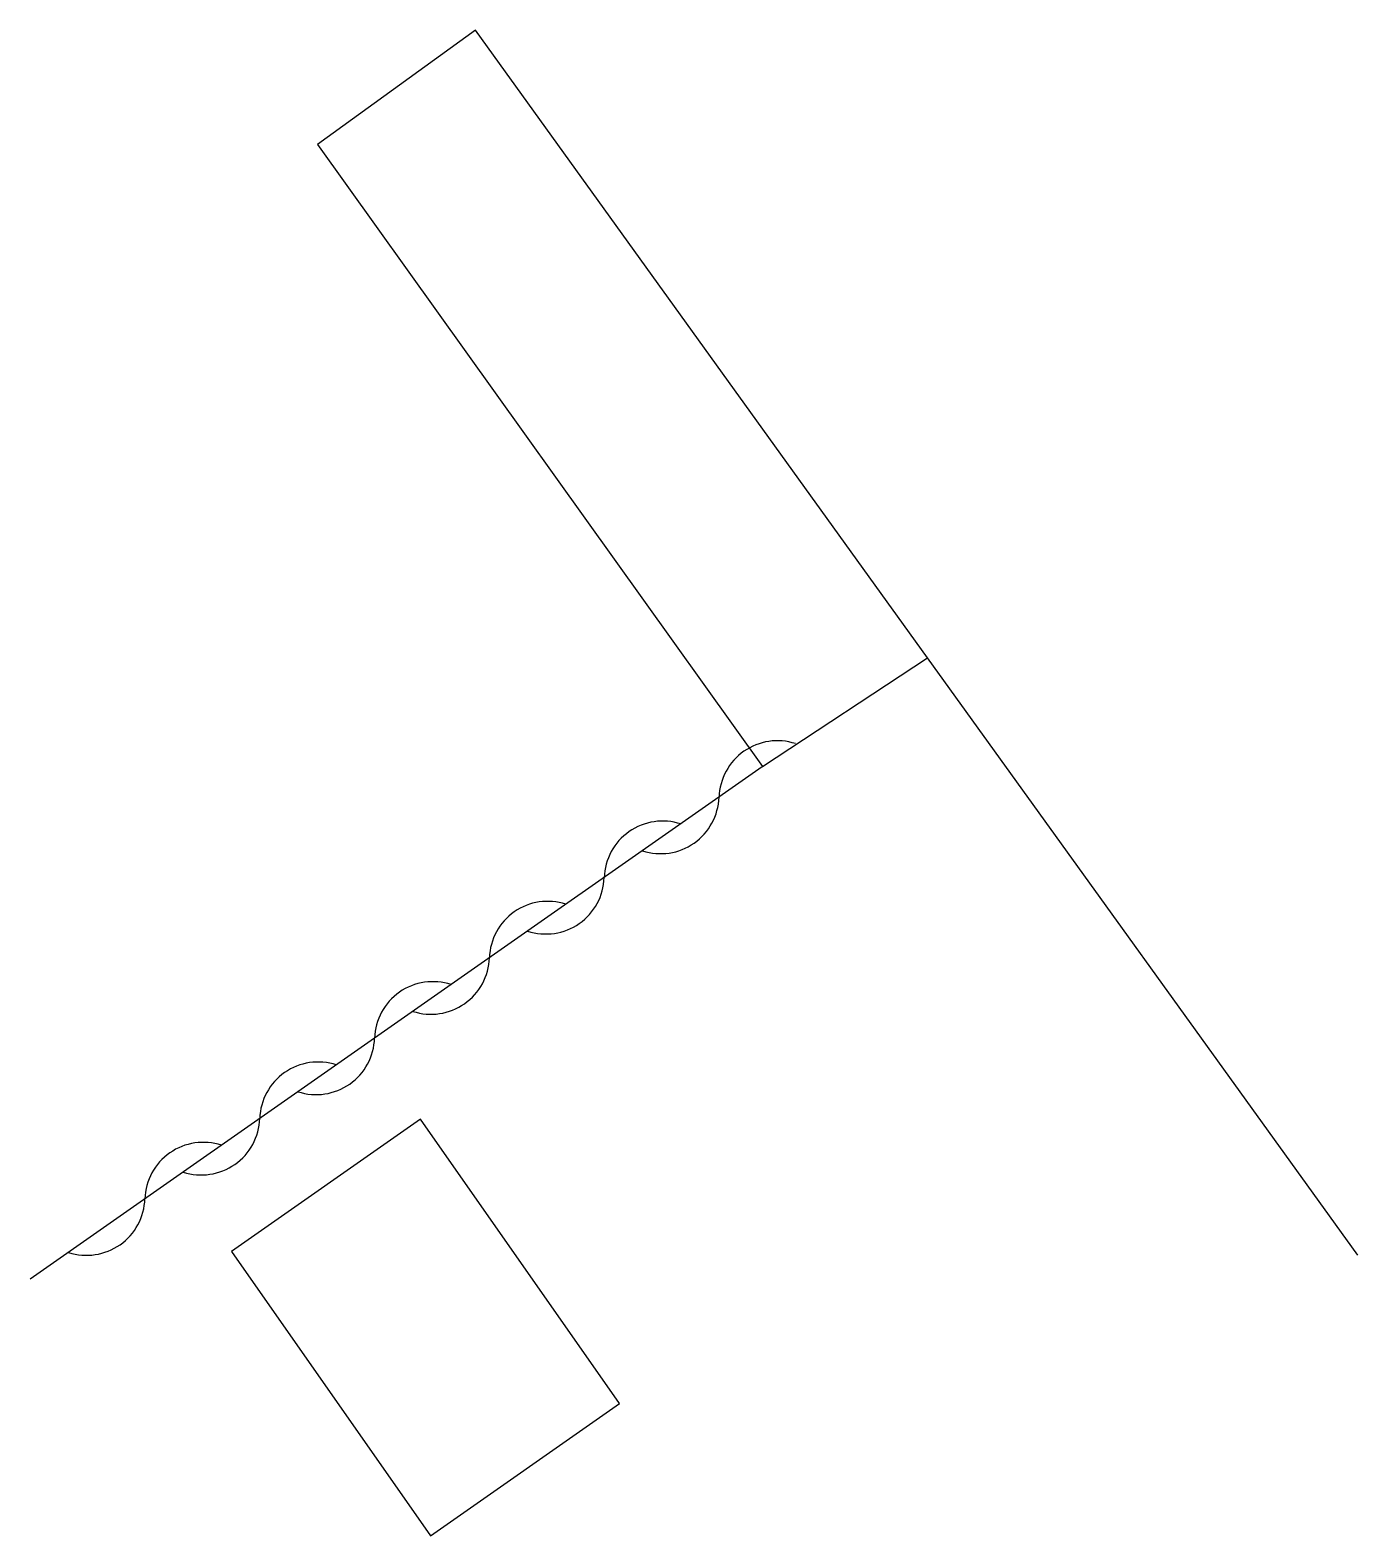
# Model space of a CAD drawing. Header units: millimetres. Extents: x 75126 to 76000, y 157000 to 157993.
# Drawn here: x 75210.66 to 75224.87, y 157710.04 to 157726.16 of the extents above; entities that cross this region are included whole.
import ezdxf

# ---------------------------------------------------------------- set-up
doc = ezdxf.new("R2010")
doc.units = ezdxf.units.MM
doc.layers.get('0').update_dxf_attribs({"linetype": 'CONTINUOUS'})
for name, color, linetype in [('W0101', 7, 'CONTINUOUS'), ('W0104', 1, 'CONTINUOUS'), ('W0310', 3, 'CONTINUOUS')]:
    doc.layers.add(name, color=color, linetype=linetype)

# ---------------------------------------------------------------- blocks, each defined once
blk = doc.blocks.new('t310o')
at = {"color": 0, "linetype": 'Continuous'}
for centre, start, end in [((0.5, -0.375), 36.8699, 143.1303), ((-0.5, 0.375), 216.8699, 323.1304)]:
    blk.add_arc(centre, 0.625, start, end, dxfattribs=at)

msp = doc.modelspace()

# ---------------------------------------------------------------- linework, layer by layer
at = {"layer": 'W0101'}
for points in [[(75220.265, 157719.436), (75215.425, 157726.156)], [(75224.87, 157713.042), (75220.265, 157719.436)]]:
    msp.add_lwpolyline(points, dxfattribs=at)
at = {"layer": 'W0104'}
msp.add_lwpolyline([(75215.425, 157726.156), (75213.734, 157724.931), (75218.496, 157718.273), (75220.265, 157719.436)], dxfattribs=at)
msp.add_lwpolyline([(75212.813, 157713.082), (75214.943, 157710.038), (75216.967, 157711.454), (75214.837, 157714.498)], close=True, dxfattribs=at)
at = {"layer": 'W0310'}
msp.add_lwpolyline([(75218.495, 157718.269), (75210.658, 157712.786)], dxfattribs=at)

# ---------------------------------------------------------------- block references
at = {"layer": 'W0310', "rotation": 214.9777883919136}
for p in [(75218.032, 157717.945), (75216.803, 157717.085), (75215.574, 157716.226), (75214.345, 157715.366), (75213.116, 157714.506), (75211.887, 157713.646)]:
    msp.add_blockref('t310o', p, dxfattribs=at)

doc.saveas('drawing.dxf')
